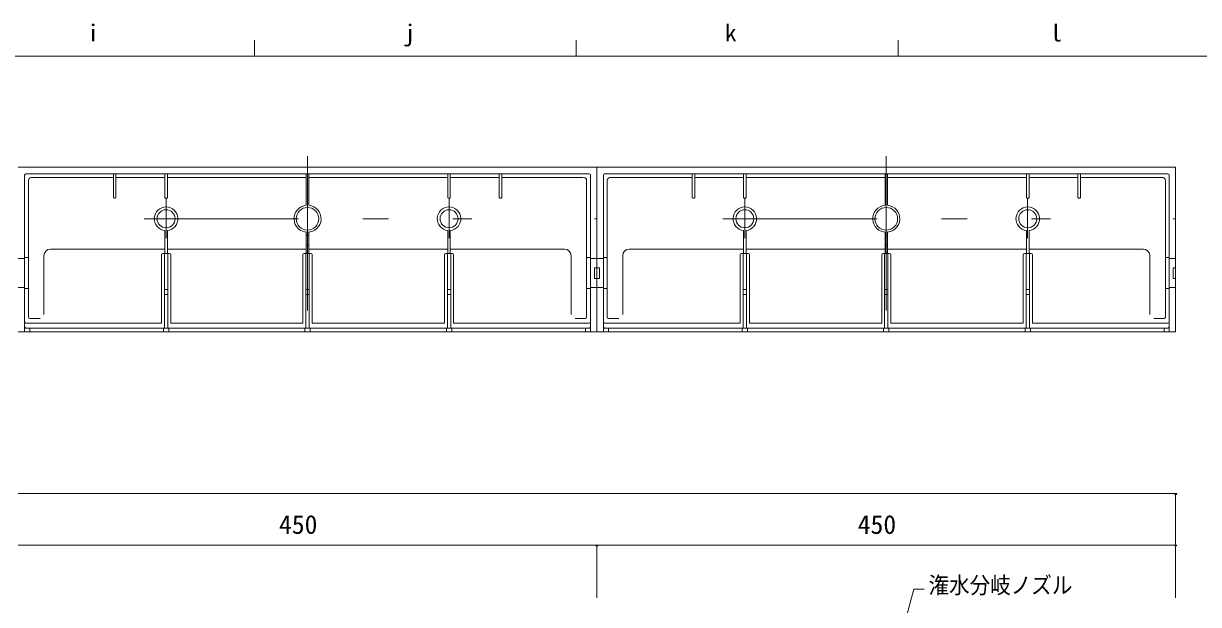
# Model space of a CAD drawing. Units: millimetres, scale not verified. Extents: x -1916 to 1917, y -1364 to 1364.
# Drawn here: x 219 to 1133, y 912 to 1364 of the extents above; entities that cross this region are included whole.
import ezdxf
from ezdxf.enums import TextEntityAlignment as Align

# ---------------------------------------------------------------- set-up
doc = ezdxf.new("R2010")
doc.units = ezdxf.units.MM
doc.header["$LTSCALE"] = 10
doc.linetypes.add('USER5', pattern=[24, 12, -5, 2, -5])
for name, color, linetype, lineweight in [('0-2_A-3', 4, 'USER5', 5), ('0-5_A-6', 7, 'Continuous', 18), ('0-6_A-7', 7, 'Continuous', 9), ('0-7_A-9', 4, 'Continuous', 5), ('0-C_B-0', 4, 'Continuous', 5), ('F-4', 7, 'Continuous', 18)]:
    doc.layers.add(name, color=color, linetype=linetype, lineweight=lineweight)
doc.styles.add('ＭＳ ゴシック', font='')
doc.styles.get('ＭＳ ゴシック').set_extended_font_data('MS Gothic')

msp = doc.modelspace()

# ---------------------------------------------------------------- linework, layer by layer
at = {"layer": '0-2_A-3'}
for p, q in [((440.38, 1261.09), (440.38, 1115.64)), ((890.29, 1261.09), (890.29, 1115.64)), ((330.38, 1197.24), (330.38, 1228.48)), ((550.38, 1197.24), (550.38, 1228.48)), ((780.29, 1197.24), (780.29, 1228.48)), ((1000.29, 1197.24), (1000.29, 1228.48)), ((313.39, 1212.36), (568.07, 1212.36)), ((763.3, 1212.36), (1017.98, 1212.36))]:
    msp.add_line(p, q, dxfattribs=at)
at = {"layer": '0-5_A-6'}
for p, q in [((215.38, 998.53), (1115.38, 998.53)), ((1116.38, 998.53), (1114.38, 998.53)), ((1115.38, 998.53), (1115.38, 917.52)), ((215.38, 958.56), (665.38, 958.56)), ((666.38, 958.56), (664.38, 958.56)), ((666.38, 958.56), (664.38, 958.56)), ((666.38, 958.56), (664.38, 958.56)), ((665.38, 958.56), (665.38, 917.52)), ((665.38, 958.56), (1115.38, 958.56)), ((1116.38, 958.56), (1114.38, 958.56))]:
    msp.add_line(p, q, dxfattribs=at)
for centre in [(1115.38, 998.53), (665.38, 958.56), (665.38, 958.56), (665.38, 958.56), (1115.38, 958.56)]:
    msp.add_arc(centre, 1, 180, 0, dxfattribs=at)
at = {"layer": '0-6_A-7'}
msp.add_lwpolyline([(900.35, 881.74), (911.75, 924.29), (919.81, 924.29)], dxfattribs=at)
at = {"layer": '0-7_A-9'}
for p, q in [((665.38, 1252.36), (215.38, 1252.36)), ((665.38, 1252.36), (665.38, 1124.36)), ((220.38, 1124.36), (220.38, 1246.36)), ((221.38, 1247.36), (659.38, 1247.36)), ((225.4, 1244.34), (289.38, 1244.34)), ((289.38, 1228.86), (289.38, 1247.36)), ((291.38, 1228.86), (291.38, 1247.36)), ((291.38, 1244.34), (329.38, 1244.34)), ((329.38, 1228.86), (329.38, 1247.36)), ((331.38, 1228.86), (331.38, 1247.36)), ((331.38, 1244.34), (439.38, 1244.34)), ((439.38, 1247.36), (439.38, 1222.81)), ((441.38, 1247.36), (441.38, 1222.81)), ((441.38, 1244.34), (549.38, 1244.34)), ((549.38, 1228.86), (549.38, 1247.36)), ((551.38, 1228.86), (551.38, 1247.36)), ((551.38, 1244.34), (589.38, 1244.34)), ((589.38, 1228.86), (589.38, 1247.36)), ((591.38, 1228.86), (591.38, 1247.36)), ((591.38, 1244.34), (655.06, 1244.34)), ((660.38, 1124.36), (660.38, 1246.36)), ((223.4, 1135.81), (223.4, 1242.34)), ((657.36, 1135.81), (657.36, 1242.34)), ((290.88, 1228.36), (289.88, 1228.36)), ((330.88, 1228.36), (329.88, 1228.36)), ((549.88, 1228.36), (550.88, 1228.36)), ((589.88, 1228.36), (590.88, 1228.36)), ((663.38, 1212.36), (665.38, 1212.36)), ((329.38, 1203.25), (329.38, 1185.3)), ((331.38, 1203.25), (331.38, 1185.3)), ((439.38, 1201.91), (439.38, 1185.3)), ((441.38, 1199.7), (439.38, 1199.7)), ((441.38, 1201.91), (441.38, 1185.3)), ((549.38, 1203.25), (549.38, 1185.3)), ((551.38, 1203.25), (551.38, 1185.3)), ((240.43, 1188.72), (329.38, 1188.72)), ((331.38, 1188.72), (439.38, 1188.72)), ((441.38, 1191.7), (439.38, 1191.7)), ((441.38, 1188.72), (549.38, 1188.72)), ((551.38, 1188.72), (640.33, 1188.72)), ((220.38, 1181.42), (215.38, 1181.42)), ((220.38, 1182.13), (223.4, 1182.13)), ((235.43, 1137.81), (235.43, 1183.72)), ((326.79, 1131.23), (326.79, 1184.3)), ((332.97, 1185.3), (327.79, 1185.3)), ((329.08, 1127.36), (329.08, 1185.3)), ((331.68, 1127.36), (331.68, 1185.3)), ((333.97, 1131.23), (333.97, 1184.3)), ((436.79, 1131.23), (436.79, 1184.3)), ((442.97, 1185.3), (437.79, 1185.3)), ((439.08, 1127.36), (439.08, 1185.3)), ((441.68, 1127.36), (441.68, 1185.3)), ((443.97, 1131.23), (443.97, 1184.3)), ((546.79, 1131.23), (546.79, 1184.3)), ((547.79, 1185.3), (552.97, 1185.3)), ((549.08, 1127.36), (549.08, 1185.3)), ((551.68, 1127.36), (551.68, 1185.3)), ((553.97, 1131.23), (553.97, 1184.3)), ((645.33, 1137.81), (645.33, 1183.72)), ((660.38, 1182.13), (657.36, 1182.13)), ((660.38, 1181.42), (665.38, 1181.42)), ((663.38, 1165.98), (663.38, 1174.28)), ((663.38, 1174.28), (665.38, 1174.28)), ((663.38, 1165.98), (665.38, 1165.98)), ((215.38, 1158.84), (220.38, 1158.84)), ((223.4, 1158.13), (220.38, 1158.13)), ((331.68, 1157.36), (329.08, 1157.36)), ((331.68, 1153.34), (329.08, 1153.34)), ((441.68, 1157.36), (439.08, 1157.36)), ((441.68, 1153.34), (439.08, 1153.34)), ((549.08, 1157.36), (551.68, 1157.36)), ((549.08, 1153.34), (551.68, 1153.34)), ((657.36, 1158.13), (660.38, 1158.13)), ((665.38, 1158.84), (660.38, 1158.84)), ((224.4, 1134.81), (232.43, 1134.81)), ((656.36, 1134.81), (648.33, 1134.81)), ((215.38, 1124.36), (665.38, 1124.36)), ((326.79, 1131.23), (221.38, 1131.23)), ((221.38, 1127.36), (659.38, 1127.36)), ((224.38, 1124.36), (224.38, 1127.36)), ((328.28, 1127.36), (328.28, 1124.36)), ((332.48, 1127.36), (332.48, 1124.36)), ((436.79, 1131.23), (333.97, 1131.23)), ((438.28, 1127.36), (438.28, 1124.36)), ((442.48, 1127.36), (442.48, 1124.36)), ((443.97, 1131.23), (546.79, 1131.23)), ((548.28, 1127.36), (548.28, 1124.36)), ((552.48, 1127.36), (552.48, 1124.36)), ((553.97, 1131.23), (659.38, 1131.23)), ((656.38, 1124.36), (656.38, 1127.36))]:
    msp.add_line(p, q, dxfattribs=at)
for centre, radius in [((330.38, 1212.36), 7), ((440.38, 1212.36), 8.8), ((550.38, 1212.36), 7)]:
    msp.add_circle(centre, radius, dxfattribs=at)
for centre, radius, start, end in [((221.38, 1246.36), 1, 90, 180), ((225.4, 1242.34), 2, 90, 180), ((655.36, 1242.34), 2, 0, 90), ((659.38, 1246.36), 1, 0, 90), ((289.88, 1228.86), 0.5, 180, 270), ((290.88, 1228.86), 0.5, 270, 0), ((329.88, 1228.86), 0.5, 180, 270), ((330.88, 1228.86), 0.5, 270, 0), ((549.88, 1228.86), 0.5, 180, 270), ((550.88, 1228.86), 0.5, 270, 0), ((589.88, 1228.86), 0.5, 180, 270), ((590.88, 1228.86), 0.5, 270, 0), ((330.38, 1212.36), 9.17, 276.26258, 263.73742), ((440.38, 1212.36), 10.5, 95.46502, 84.53498), ((550.38, 1212.36), 9.17, 276.26258, 263.73742), ((240.43, 1183.72), 5, 90, 180), ((640.33, 1183.72), 5, 0, 90), ((327.79, 1184.3), 1, 90, 180), ((332.97, 1184.3), 1, 0, 90), ((437.79, 1184.3), 1, 90, 180), ((442.97, 1184.3), 1, 0, 90), ((547.79, 1184.3), 1, 90, 180), ((552.97, 1184.3), 1, 0, 90), ((224.4, 1135.81), 1, 180, 270), ((656.36, 1135.81), 1, 270, 0), ((221.38, 1132.23), 1, 180, 270), ((221.38, 1128.36), 1, 180, 270), ((659.38, 1132.23), 1, 270, 360), ((659.38, 1128.36), 1, 270, 0)]:
    msp.add_arc(centre, radius, start, end, dxfattribs=at)
at = {"layer": '0-C_B-0'}
for p, q in [((665.38, 1252.36), (665.38, 1124.36)), ((1115.38, 1252.36), (665.38, 1252.36)), ((1115.38, 1252.36), (1115.38, 1124.36)), ((670.38, 1124.36), (670.38, 1246.36)), ((671.38, 1247.36), (1109.38, 1247.36)), ((675.4, 1244.34), (739.38, 1244.34)), ((739.38, 1228.86), (739.38, 1247.36)), ((741.38, 1228.86), (741.38, 1247.36)), ((741.38, 1244.34), (779.38, 1244.34)), ((779.38, 1228.86), (779.38, 1247.36)), ((781.38, 1228.86), (781.38, 1247.36)), ((781.38, 1244.34), (889.38, 1244.34)), ((889.38, 1247.36), (889.38, 1222.81)), ((891.38, 1247.36), (891.38, 1222.81)), ((891.38, 1244.34), (999.38, 1244.34)), ((999.38, 1228.86), (999.38, 1247.36)), ((1001.38, 1228.86), (1001.38, 1247.36)), ((1001.38, 1244.34), (1039.38, 1244.34)), ((1039.38, 1228.86), (1039.38, 1247.36)), ((1041.38, 1228.86), (1041.38, 1247.36)), ((1041.38, 1244.34), (1105.06, 1244.34)), ((1110.38, 1124.36), (1110.38, 1246.36)), ((673.4, 1135.81), (673.4, 1242.34)), ((1107.36, 1135.81), (1107.36, 1242.34)), ((740.88, 1228.36), (739.88, 1228.36)), ((780.88, 1228.36), (779.88, 1228.36)), ((999.88, 1228.36), (1000.88, 1228.36)), ((1039.88, 1228.36), (1040.88, 1228.36)), ((1113.38, 1212.36), (1115.38, 1212.36)), ((779.38, 1203.25), (779.38, 1185.3)), ((781.38, 1203.25), (781.38, 1185.3)), ((889.38, 1201.91), (889.38, 1185.3)), ((891.38, 1199.7), (889.38, 1199.7)), ((891.38, 1201.91), (891.38, 1185.3)), ((999.38, 1203.25), (999.38, 1185.3)), ((1001.38, 1203.25), (1001.38, 1185.3)), ((690.43, 1188.72), (779.38, 1188.72)), ((781.38, 1188.72), (889.38, 1188.72)), ((891.38, 1191.7), (889.38, 1191.7)), ((891.38, 1188.72), (999.38, 1188.72)), ((1001.38, 1188.72), (1090.33, 1188.72)), ((670.38, 1181.42), (665.38, 1181.42)), ((670.38, 1182.13), (673.4, 1182.13)), ((685.43, 1137.81), (685.43, 1183.72)), ((776.79, 1131.23), (776.79, 1184.3)), ((782.97, 1185.3), (777.79, 1185.3)), ((779.08, 1127.36), (779.08, 1185.3)), ((781.68, 1127.36), (781.68, 1185.3)), ((783.97, 1131.23), (783.97, 1184.3)), ((886.79, 1131.23), (886.79, 1184.3)), ((892.97, 1185.3), (887.79, 1185.3)), ((889.08, 1127.36), (889.08, 1185.3)), ((891.68, 1127.36), (891.68, 1185.3)), ((893.97, 1131.23), (893.97, 1184.3)), ((996.79, 1131.23), (996.79, 1184.3)), ((997.79, 1185.3), (1002.97, 1185.3)), ((999.08, 1127.36), (999.08, 1185.3)), ((1001.68, 1127.36), (1001.68, 1185.3)), ((1003.97, 1131.23), (1003.97, 1184.3)), ((1095.33, 1137.81), (1095.33, 1183.72)), ((1110.38, 1182.13), (1107.36, 1182.13)), ((1110.38, 1181.42), (1115.38, 1181.42)), ((667.38, 1174.28), (665.38, 1174.28)), ((667.38, 1165.98), (667.38, 1174.28)), ((1113.38, 1165.98), (1113.38, 1174.28)), ((1113.38, 1174.28), (1115.38, 1174.28)), ((667.38, 1165.98), (665.38, 1165.98)), ((1113.38, 1165.98), (1115.38, 1165.98)), ((665.38, 1158.84), (670.38, 1158.84)), ((673.4, 1158.13), (670.38, 1158.13)), ((781.68, 1157.36), (779.08, 1157.36)), ((781.68, 1153.34), (779.08, 1153.34)), ((891.68, 1157.36), (889.08, 1157.36)), ((891.68, 1153.34), (889.08, 1153.34)), ((999.08, 1157.36), (1001.68, 1157.36)), ((999.08, 1153.34), (1001.68, 1153.34)), ((1107.36, 1158.13), (1110.38, 1158.13)), ((1115.38, 1158.84), (1110.38, 1158.84)), ((674.4, 1134.81), (682.43, 1134.81)), ((1106.36, 1134.81), (1098.33, 1134.81)), ((665.38, 1124.36), (1115.38, 1124.36)), ((776.79, 1131.23), (671.38, 1131.23)), ((671.38, 1127.36), (1109.38, 1127.36)), ((674.38, 1124.36), (674.38, 1127.36)), ((778.28, 1127.36), (778.28, 1124.36)), ((782.48, 1127.36), (782.48, 1124.36)), ((886.79, 1131.23), (783.97, 1131.23)), ((888.28, 1127.36), (888.28, 1124.36)), ((892.48, 1127.36), (892.48, 1124.36)), ((893.97, 1131.23), (996.79, 1131.23)), ((998.28, 1127.36), (998.28, 1124.36)), ((1002.48, 1127.36), (1002.48, 1124.36)), ((1003.97, 1131.23), (1109.38, 1131.23)), ((1106.38, 1124.36), (1106.38, 1127.36))]:
    msp.add_line(p, q, dxfattribs=at)
for centre, radius in [((780.38, 1212.36), 7), ((890.38, 1212.36), 8.8), ((1000.38, 1212.36), 7)]:
    msp.add_circle(centre, radius, dxfattribs=at)
for centre, radius, start, end in [((671.38, 1246.36), 1, 90, 180), ((675.4, 1242.34), 2, 90, 180), ((1105.36, 1242.34), 2, 0, 90), ((1109.38, 1246.36), 1, 0, 90), ((739.88, 1228.86), 0.5, 180, 270), ((740.88, 1228.86), 0.5, 270, 0), ((779.88, 1228.86), 0.5, 180, 270), ((780.88, 1228.86), 0.5, 270, 0), ((999.88, 1228.86), 0.5, 180, 270), ((1000.88, 1228.86), 0.5, 270, 0), ((1039.88, 1228.86), 0.5, 180, 270), ((1040.88, 1228.86), 0.5, 270, 0), ((780.38, 1212.36), 9.17, 276.26258, 263.73742), ((890.38, 1212.36), 10.5, 95.46502, 84.53498), ((1000.38, 1212.36), 9.17, 276.26258, 263.73742), ((690.43, 1183.72), 5, 90, 180), ((1090.33, 1183.72), 5, 0, 90), ((777.79, 1184.3), 1, 90, 180), ((782.97, 1184.3), 1, 0, 90), ((887.79, 1184.3), 1, 90, 180), ((892.97, 1184.3), 1, 0, 90), ((997.79, 1184.3), 1, 90, 180), ((1002.97, 1184.3), 1, 0, 90), ((674.4, 1135.81), 1, 180, 270), ((1106.36, 1135.81), 1, 270, 0), ((671.38, 1132.23), 1, 180, 270), ((671.38, 1128.36), 1, 180, 270), ((1109.38, 1132.23), 1, 270, 360), ((1109.38, 1128.36), 1, 270, 0)]:
    msp.add_arc(centre, radius, start, end, dxfattribs=at)
at = {"layer": 'F-4'}
for p, q in [((399.08, 1338.76), (399.08, 1351.27)), ((649.35, 1338.76), (649.35, 1351.27)), ((899.63, 1338.76), (899.63, 1351.27)), ((-1915.97, 1338.76), (1900.73, 1338.76))]:
    msp.add_line(p, q, dxfattribs=at)

# ---------------------------------------------------------------- texts
at = {"layer": '0-5_A-6', "style": 'ＭＳ ゴシック'}
for p in [(418.15, 962.84), (868.15, 962.84)]:
    msp.add_text('450', height=14.66, dxfattribs=at).set_placement(p, align=Align.BOTTOM_LEFT)
at = {"layer": '0-6_A-7', "style": 'ＭＳ ゴシック', "width": 0.9}
msp.add_text('潅水分岐ノズル', height=13.02, dxfattribs=at).set_placement((923.22, 916.94), align=Align.BOTTOM_LEFT)
at = {"layer": 'F-4', "style": 'ＭＳ ゴシック'}
for s, p in [('i', (269.16, 1346.33)), ('j', (515.28, 1346.33)), ('k', (764.95, 1346.33)), ('l', (1017.95, 1346.33))]:
    msp.add_text(s, height=13.2, dxfattribs=at).set_placement(p, align=Align.BOTTOM_LEFT)

doc.saveas('drawing.dxf')
